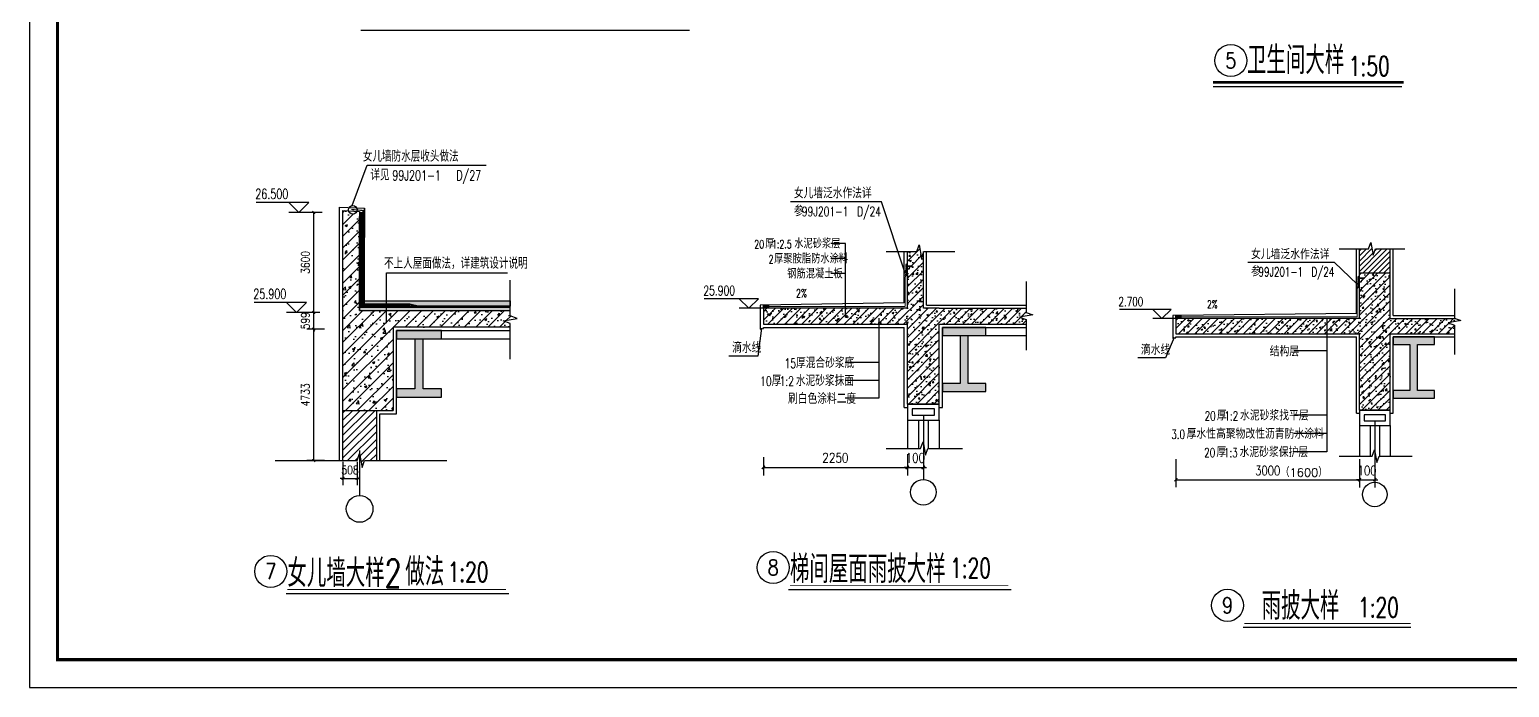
# Model space of a CAD drawing. Header units: millimetres. Extents: x 591771 to 1936534, y -622016 to 355666.
# Drawn here: x 691461 to 744677, y 99942 to 123620 of the extents above; entities that cross this region are included whole.
import ezdxf
from ezdxf.enums import TextEntityAlignment as Align

# ---------------------------------------------------------------- set-up
doc = ezdxf.new("R2010")
doc.units = ezdxf.units.MM
doc.header["$LTSCALE"] = 80
doc.linetypes.add('DASH', pattern=[0.35, 0.25, -0.1])
for name, color, linetype in [('\\M+5B4F3\\M+5D1F9\\M+5CCEE\\M+5B3E4', 9, 'Continuous'), ('\\M+5BDA8-\\M+5B3DF\\M+5B4E7', 3, 'Continuous'), ('\\M+5C1A2\\M+5C3E6\\M+5B4B0', 151, 'Continuous'), ('\\M+5C1A2\\M+5C3E6\\M+5CFDF\\M+5CCF51', 7, 'Continuous'), ('\\M+5CCEE\\M+5B3E4', 9, 'Continuous'), ('\\M+5CDBC\\M+5BFF2', 252, 'Continuous'), ('AXIS', 3, 'Continuous'), ('AXIS_TEXT', 7, 'Continuous'), ('COLUMN', 2, 'Continuous'), ('DIM_ELEV', 3, 'Continuous'), ('DIM_LEAD', 3, 'Continuous'), ('DIM_SYMB', 3, 'Continuous'), ('PUB_DIM', 3, 'Continuous'), ('PUB_TEXT', 7, 'Continuous'), ('SEE', 6, 'Continuous'), ('WALL', 31, 'Continuous'), ('WINDOW', 4, 'Continuous')]:
    doc.layers.add(name, color=color, linetype=linetype)
doc.styles.add('_HZTXT', font='txt.shx', dxfattribs={"width": 0.8, "bigfont": 'hztxt.shx'})
doc.styles.add('_TCH_DIM', font='SIMPLEX', dxfattribs={"bigfont": 'GBCBIG'})
doc.styles.add('COMPLEX', font='COMPLEX')
doc.styles.add('DIM_FONT', font='SIMPLEX.shx', dxfattribs={"width": 0.8})
doc.styles.add('HZTXT', font='txt', dxfattribs={"height": 60, "bigfont": 'HZTXT'})
doc.dimstyles.new('DIMN', dxfattribs={"dimtxt": 300, "dimasz": 100, "dimexe": 250, "dimexo": 300, "dimgap": 150, "dimtad": 1, "dimdec": 0, "dimzin": 0, "dimdsep": 46, "dimtxsty": 'DIM_FONT', "dimblk": 'ARCHTICK', "dimcen": 0.09, "dimclrt": 7, "dimazin": 2, "dimtfac": 1, "dimtdec": 0, "dimtix": 1, "dimtmove": 2, "dimatfit": 3, "dimldrblk": 'ARCHTICK', "dimfxl": 0, "dimtolj": 1, "dimtzin": 0, "dimarcsym": 0})
doc.dimstyles.new('DIMN20', dxfattribs={"dimscale": 0.2, "dimtxt": 300, "dimasz": 100, "dimexe": 250, "dimexo": 300, "dimgap": 150, "dimtad": 1, "dimdec": 0, "dimzin": 0, "dimdsep": 46, "dimtxsty": 'DIM_FONT', "dimblk": 'ARCHTICK', "dimcen": 0.09, "dimclrt": 7, "dimazin": 2, "dimtfac": 1, "dimtdec": 0, "dimtix": 1, "dimtmove": 2, "dimatfit": 3, "dimldrblk": 'ARCHTICK', "dimfxl": 0, "dimtolj": 1, "dimtzin": 0, "dimarcsym": 0})
doc.dimstyles.new('DIMN50', dxfattribs={"dimscale": 0.5, "dimtxt": 300, "dimasz": 100, "dimexe": 250, "dimexo": 300, "dimgap": 150, "dimtad": 1, "dimdec": 0, "dimzin": 0, "dimdsep": 46, "dimtxsty": 'DIM_FONT', "dimblk": 'ARCHTICK', "dimcen": 0.09, "dimclrt": 7, "dimazin": 2, "dimtfac": 1, "dimtdec": 0, "dimtix": 1, "dimtmove": 2, "dimatfit": 3, "dimldrblk": 'ARCHTICK', "dimfxl": 0, "dimtolj": 1, "dimtzin": 0, "dimarcsym": 0})
pattern_1 = [(45, (0, 0), (-26.5165, 26.5165), []), (50, (0, 0), (107.589, -9.4128), [11.25, -123.75]), (-5, (0, 0), (-20.8127, 112.829), [9, -99]), (100.4514, (8.97, -0.78), (86.7764, 103.416), [9.561, -105.1713]), (46.184, (0, 30), (160.086, -24.828), [16.875, -185.625]), (96.6356, (13.34, 27.93), (140.199, 146.118), [14.342, -157.757]), (-8.816, (0, 30), (140.199, 146.118), [13.5, -148.5]), (21, (15, 22.5), (89.536, -60.3928), [11.25, -123.75]), (-34, (15, 22.5), (36.4973, 108.7725), [9, -99]), (71.4514, (22.46, 17.47), (126.0334, 48.3796), [9.561, -105.1713]), (37.5, (0, 0), (1.824, 49.9341), [0, -97.8, 0, -100.5, 0, -99.375]), (7.5, (0, 0), (39.4604, 59.1618), [0, -57.3, 0, -95.55, 0, -37.875]), (-32.5, (-33.45, 0), (80.07337, -3.3832), [0, -37.5, 0, -117, 0, -155.25]), (-42.5, (-48.45, 0), (87.478, 15.0157), [0, -48.75, 0, -77.7, 0, -110.25])]
pattern_2 = [(45, (-3e-11, -1e-11), (-26.5165, 26.5165), []), (50, (-3e-11, -1e-11), (107.589, -9.4128), [11.25, -123.75]), (-5, (-3e-11, -1e-11), (-20.8127, 112.829), [9, -99]), (100.4514, (8.97, -0.78), (86.7764, 103.416), [9.561, -105.1713]), (46.184, (-3e-11, 30), (160.086, -24.828), [16.875, -185.625]), (96.6356, (13.34, 27.93), (140.199, 146.118), [14.342, -157.757]), (-8.816, (-3e-11, 30), (140.199, 146.118), [13.5, -148.5]), (21, (15, 22.5), (89.536, -60.3928), [11.25, -123.75]), (-34, (15, 22.5), (36.4973, 108.7725), [9, -99]), (71.4514, (22.46, 17.47), (126.0334, 48.3796), [9.561, -105.1713]), (37.5, (-3e-11, -1e-11), (1.824, 49.9341), [0, -97.8, 0, -100.5, 0, -99.375]), (7.5, (-3e-11, -1e-11), (39.4604, 59.1618), [0, -57.3, 0, -95.55, 0, -37.875]), (-32.5, (-33.45, -1e-11), (80.07337, -3.38323), [0, -37.5, 0, -117, 0, -155.25]), (-42.5, (-48.45, -1e-11), (87.478, 15.0157), [0, -48.75, 0, -77.7, 0, -110.25])]

# ---------------------------------------------------------------- blocks, each defined once
blk = doc.blocks.new('A$C4C590835')
blk.add_hatch(color=256).paths.add_polyline_path([(160, 350), (270, 350), (270, 400), (0, 400), (0, 350), (110, 350), (110, 50), (0, 50), (0, 0), (270, 0), (270, 50), (160, 50)])
at = {"layer": 'COLUMN'}
blk.add_lwpolyline([(0, 350), (0, 400), (270, 400), (270, 350), (160, 350), (160, 50), (270, 50), (270, 0), (0, 0), (0, 50), (110, 50), (110, 350), (0, 350)], close=True, dxfattribs=at)
blk = doc.blocks.new('_AXISO')
blk.add_circle((0, 0), 0.5)
at = {"layer": 'AXIS_TEXT', "style": 'COMPLEX'}
blk.add_attdef('A', text='', height=0.56, dxfattribs=at).set_placement((-0.25, -0.28), (0.25, -0.28), align=Align.FIT)
blk = doc.blocks.new('BSR')
at = {"layer": '\\M+5B4F3\\M+5D1F9\\M+5CCEE\\M+5B3E4'}
h = blk.add_hatch(dxfattribs=at)
h.set_pattern_fill('\\M+5B8D6\\M+5BDEE\\M+5BBEC\\M+5C4FD\\M+5CDC1', color=256, scale=50, style=0)
h.set_pattern_definition([(45, (-1524237.26, 1149598.14), (-88.3883476, 88.3883476), []), (50, (-1524237.26, 1149598.14), (358.63009, -31.376067), [37.5, -412.5]), (-5, (-1524237.26, 1149598.14), (-69.375667, 376.096067), [30, -330]), (100.4514, (-1524207.37, 1149595.53), (289.25469, 344.71977), [31.870095, -350.571056]), (46.1842, (-1524237.26, 1149698.14), (533.620524, -82.75951), [56.25, -618.75]), (96.6356, (-1524192.8, 1149691.25), (467.33135, 487.05894), [47.80514, -525.8565]), (-8.8158, (-1524237.26, 1149698.14), (467.33097, 487.0593), [45, -495]), (21, (-1524187.26, 1149673.14), (298.453526, -201.309445), [37.5, -412.5]), (-34, (-1524187.26, 1149673.14), (121.657666, 362.57502), [30, -330]), (71.4514, (-1524162.4, 1149656.37), (420.111314, 161.26525), [31.870095, -350.571056]), (37.5, (-1524237.26, 1149598.14), (6.0799277, 166.446927), [0, -326, 0, -335, 0, -331.25]), (7.5, (-1524237.26, 1149598.14), (131.534769, 197.205856), [0, -191, 0, -318.5, 0, -126.25]), (-32.5, (-1524348.76, 1149598.14), (266.911218, -11.277436), [0, -125, 0, -390, 0, -517.5]), (-42.5, (-1524398.76, 1149598.14), (291.593085, 50.052491), [0, -162.5, 0, -259, 0, -367.5])])
h.paths.add_polyline_path([(716989, 111176), (718742, 111176), (718742, 111234), (718637, 111272), (718847, 111309), (718742, 111346), (718742, 111426), (716489, 111426), (716489, 112914), (716449, 112916, -0.767965), (716322, 112922), (716239, 112926), (716239, 109926), (716989, 109926)])
h = blk.add_hatch(dxfattribs=at)
h.set_pattern_fill('AR-SAND', color=8, scale=15, style=0)
h.set_pattern_definition([(37.5, (-450266.59, 688334.74), (-1.2000235, 36.7059928), [0, -28.956, 0, -32.385, 0, -30.95625]), (7.5, (-450266.59, 688334.74), (33.7142462, 53.7618825), [0, -15.621, 0, -26.0985, 0, -10.00125]), (-32.5, (-450290.023, 688334.74), (59.3244278, 0.10778885), [0, -9.525, 0, -34.29, 0, -44.7675]), (-42.5, (-450290.023, 688334.74), (57.266734, 16.7196992), [0, -4.7625, 0, -22.479, 0, -25.7175])])
h.paths.add_polyline_path([(716562, 111524), (716562, 111574), (718742, 111574), (718742, 111494), (717366, 111494), (717239, 111524)])
h = blk.add_hatch(dxfattribs=at)
h.set_pattern_fill('AR-SAND', color=8, scale=15, style=0)
h.set_pattern_definition([(37.5, (-414477.843, 704313.765), (-1.2000235, 36.7059928), [0, -28.956, 0, -32.385, 0, -30.95625]), (7.5, (-414477.843, 704313.765), (33.7142462, 53.7618825), [0, -15.621, 0, -26.0985, 0, -10.00125]), (-32.5, (-414501.274, 704313.765), (59.3244278, 0.10778885), [0, -9.525, 0, -34.29, 0, -44.7675]), (-42.5, (-414501.274, 704313.765), (57.266734, 16.7196992), [0, -4.7625, 0, -22.479, 0, -25.7175])])
h.paths.add_polyline_path([(716489, 111476), (716489, 111426), (716739, 111426), (718742, 111426), (718742, 111476)])
h = blk.add_hatch(dxfattribs=at)
h.set_pattern_fill('ANSI31', color=8, scale=50, style=0)
h.set_pattern_definition([(45, (-406527.654, 723775.42), (-56.126601, 56.126601), [])])
h.paths.add_polyline_path([(716239, 109176), (716451, 109176), (716489, 109281), (716526, 109071), (716563, 109176), (716739, 109176), (716739, 109926), (716239, 109926)])
for p, q in [((716514, 112524), (716514, 112901)), ((716523, 112524), (716523, 112901)), ((716532, 112524), (716532, 112901)), ((716544, 112524), (716544, 112927)), ((716553, 112524), (716553, 112926)), ((716562, 112524), (716562, 112951)), ((716189, 109176), (716189, 112835)), ((716514, 111476), (716514, 112835)), ((716523, 111485), (716523, 112835)), ((716532, 111494), (716532, 112835)), ((716544, 111506), (716544, 112835)), ((716553, 111515), (716553, 112835)), ((716562, 111524), (716562, 112835)), ((716489, 111476), (718742, 111476)), ((716523, 111485), (718742, 111485)), ((716532, 111494), (718742, 111494)), ((716544, 111506), (717239, 111506)), ((716553, 111515), (717239, 111515)), ((716562, 111524), (717239, 111524)), ((716739, 111426), (718742, 111426)), ((717039, 111126), (718742, 111126)), ((717039, 111001), (718742, 111001)), ((716239, 109176), (716239, 109926))]:
    blk.add_line(p, q)
for points in [[(716189, 112524), (716189, 112979), (716562, 112962), (716562, 112524)], [(716789, 109176), (716789, 109876), (717039, 109876), (717039, 111126)]]:
    blk.add_lwpolyline(points)
at = {"linetype": 'DASH', "ltscale": 0.2, "const_width": 17.5}
for points in [[(716364, 112942), (716553, 112926), (716553, 112524)], [(716523, 112901), (716523, 112524)], [(716523, 112835), (716523, 111485), (717239, 111485)], [(716553, 112835), (716553, 111515), (717239, 111515), (717364, 111485), (718742, 111485)]]:
    blk.add_lwpolyline(points, dxfattribs=at)
at = {"linetype": 'Continuous', "ltscale": 0.2, "const_width": 17.5}
blk.add_lwpolyline([(716553, 112926), (716364, 112942)], dxfattribs=at)
at = {"const_width": 5}
blk.add_lwpolyline([(716562, 111574), (718742, 111574)], dxfattribs=at)
blk.add_lwpolyline([(716562, 111524), (716562, 111574), (718742, 111574), (718742, 111494), (717366, 111494), (717239, 111524), (716562, 111524)], close=True)
at = {"layer": 'AXIS'}
blk.add_line((716489, 109326), (716489, 108651), dxfattribs=at)
at = {"layer": 'DIM_ELEV'}
for p, q in [((715728, 113048), (714939, 113048)), ((715578, 112898), (715428, 113048)), ((715928, 112898), (715428, 112898)), ((715578, 112898), (715728, 113048)), ((715691, 111548), (714909, 111548)), ((715541, 111398), (715391, 111548)), ((715541, 111398), (715691, 111548)), ((715891, 111398), (715391, 111398))]:
    blk.add_line(p, q, dxfattribs=at)
at = {"layer": 'DIM_LEAD'}
for p, q in [((716375, 113001), (716601, 113606)), ((716601, 113606), (718384, 113606)), ((716892, 111239), (716892, 111994)), ((716892, 111994), (718704, 111994))]:
    blk.add_line(p, q, dxfattribs=at)
blk.add_circle((716387, 112936), 65.9, dxfattribs=at)
at = {"layer": 'DIM_SYMB'}
for points in [[(718742, 110697), (718742, 111234), (718637, 111272), (718847, 111309), (718742, 111346), (718742, 111883)], [(715221, 109176), (716451, 109176), (716489, 109281), (716526, 109071), (716563, 109176), (717793, 109176)]]:
    blk.add_lwpolyline(points, dxfattribs=at)
at = {"layer": 'WALL'}
for p, q in [((716239, 110676), (716239, 112835)), ((716489, 111426), (716489, 112835)), ((716739, 109926), (716739, 109176))]:
    blk.add_line(p, q, dxfattribs=at)
for points in [[(716239, 109176), (716239, 112926), (716489, 112914), (716489, 111426), (718742, 111426)], [(718742, 111176), (716989, 111176), (716989, 109926)], [(716239, 109926), (716989, 109926)]]:
    blk.add_lwpolyline(points, dxfattribs=at)
at = {"layer": 'AXIS', "xscale": 400.0000000000002, "yscale": 400.0000000000002, "zscale": 400.0000000000002}
blk.add_blockref('_AXISO', (716489, 108451), dxfattribs=at)
at = {"layer": 'COLUMN', "xscale": -2.500000000000002, "yscale": 2.500000000000002, "zscale": 2.500000000000002, "rotation": 2.001031340626014e-08}
blk.add_blockref('A$C4C590835', (717714, 110126), dxfattribs=at)
at = {"layer": 'PUB_TEXT', "style": '_TCH_DIM'}
for s, height, p in [('女儿墙防水层收头做法', 168.8, (716537, 113658)), ('详见', 168.8, (716650, 113378)), ('不上人屋面做法，详建筑设计说明', 168.79, (716854, 112053))]:
    blk.add_text(s, height=height, dxfattribs=at).set_placement(p)
at = {"layer": 'PUB_TEXT', "style": '_TCH_DIM', "width": 0.705882}
for s, p in [('99J201-1', (716977, 113378)), ('D/27', (717937, 113378)), ('26.500', (714924, 113101)), ('25.900', (714894, 111601))]:
    blk.add_text(s, height=148.8, dxfattribs=at).set_placement(p)
blk = doc.blocks.new('A$C52940DA4')
h = blk.add_hatch(color=256)
h.paths.add_polyline_path([(193, 757), (193, 752), (199, 747, 0.483259)])
h.paths.add_polyline_path([(195, 749), (193, 752), (193, 742, 0.214967), (198, 745)])
h.paths.add_polyline_path([(194, 751), (195, 749), (198, 746, 0.032731), (199, 747)])
h.paths.add_polyline_path([(195, 749), (198, 745, 0.023101), (198, 746)])
at = {"layer": '\\M+5CCEE\\M+5B3E4'}
blk.add_hatch(color=256, dxfattribs=at).paths.add_polyline_path([(214, 850), (200, 885), (200, 771), (237, 751), (219, 779)])
for p, q in [((174, 752), (232, 657)), ((174, 752), (225, 651)), ((175, 751), (216, 648)), ((181, 771), (278, 719)), ((278, 719), (267, 0))]:
    blk.add_line(p, q)
at = {"const_width": 50}
blk.add_lwpolyline([(193, 742, 0.873051), (193, 757, 0.873051)], format="xyb", dxfattribs=at)
for centre, radius, start, end in [((192, 750), 7.56, 277.7547, 442.2453), ((137, 632), 80.2, 0.6861, 11.3082), ((178, 637), 49.4, 359.6493, 376.7005), ((191, 642), 44.1, 355.0752, 379.8416)]:
    blk.add_arc(centre, radius, start, end)
at = {"layer": '\\M+5CCEE\\M+5B3E4'}
for p, q in [((200, 885), (214, 850)), ((214, 850), (219, 779)), ((219, 779), (264, 709))]:
    blk.add_line(p, q, dxfattribs=at)
at = {"layer": 'SEE'}
for points in [[(0, 936), (206, 941), (206, 932), (0, 936)], [(206, 984), (216, 984), (216, 888), (206, 888)]]:
    blk.add_lwpolyline(points, close=True, dxfattribs=at)
at = {"layer": 'WALL'}
blk.add_line((181, 1012), (181, 771), dxfattribs=at)
blk = doc.blocks.new('A$C7C3A5AA6')
at = {"layer": '\\M+5C1A2\\M+5C3E6\\M+5B4B0'}
blk.add_blockref('A$C52940DA4', (0, 0), dxfattribs=at)
blk = doc.blocks.new('_ArchTick')
at = {"color": 0, "linetype": 'ByBlock', "const_width": 0.4}
blk.add_lwpolyline([(-0.5, -0.5), (0.5, 0.5)], dxfattribs=at)
blk = doc.blocks.new('*D65')
at = {"layer": 'Defpoints', "color": 0, "lineweight": -3, "transparency": 16777216}
for p in [(1175.7, 378.2), (1275.7, 378.2), (1275.7, 234.7)]:
    blk.add_point(p, dxfattribs=at)
at = {"layer": 'PUB_DIM', "color": 0, "lineweight": -2, "transparency": 16777216}
for p, q in [((1175.7, 318.2), (1175.7, 184.7)), ((1275.7, 318.2), (1275.7, 184.7)), ((1175.7, 234.7), (1155.7, 234.7)), ((1175.7, 234.7), (1275.7, 234.7)), ((1275.7, 234.7), (1295.7, 234.7))]:
    blk.add_line(p, q, dxfattribs=at)
at = {"layer": 'PUB_DIM', "color": 0, "lineweight": -2, "transparency": 16777216, "xscale": 20, "yscale": 20, "zscale": 20}
blk.add_blockref('_ArchTick', (1175.7, 234.7), dxfattribs=at)
at = {"layer": 'PUB_DIM', "color": 0, "lineweight": -2, "transparency": 16777216, "xscale": 20, "yscale": 20, "zscale": 20, "rotation": 180}
blk.add_blockref('_ArchTick', (1275.7, 234.7), dxfattribs=at)
at = {"layer": 'PUB_DIM', "color": 7, "lineweight": -2, "transparency": 16777216, "insert": (1225.7, 294.7), "char_height": 60, "attachment_point": 5, "style": 'DIM_FONT'}
blk.add_mtext('\\A1;100', dxfattribs=at)
blk = doc.blocks.new('*D815')
at = {"layer": '\\M+5BDA8-\\M+5B3DF\\M+5B4E7', "color": 0, "lineweight": -2, "transparency": 16777216}
for p, q in [((729584, 108939), (729584, 108652)), ((729584, 108777), (731834, 108777)), ((731834, 108939), (731834, 108652))]:
    blk.add_line(p, q, dxfattribs=at)
at = {"layer": 'Defpoints', "color": 0, "transparency": 16777216}
for p in [(729584, 109089), (731834, 109089), (731834, 108777)]:
    blk.add_point(p, dxfattribs=at)
at = {"layer": '\\M+5BDA8-\\M+5B3DF\\M+5B4E7', "color": 0, "lineweight": -2, "transparency": 16777216, "xscale": 50, "yscale": 50, "zscale": 50, "rotation": 180}
blk.add_blockref('_ArchTick', (729584, 108777), dxfattribs=at)
at = {"layer": '\\M+5BDA8-\\M+5B3DF\\M+5B4E7', "color": 0, "lineweight": -2, "transparency": 16777216, "xscale": 50, "yscale": 50, "zscale": 50}
blk.add_blockref('_ArchTick', (731834, 108777), dxfattribs=at)
at = {"layer": '\\M+5BDA8-\\M+5B3DF\\M+5B4E7', "color": 7, "transparency": 16777216, "insert": (730709, 108927), "char_height": 150, "attachment_point": 5, "style": 'DIM_FONT'}
blk.add_mtext('\\A1;2250', dxfattribs=at)
blk = doc.blocks.new('*D69')
at = {"layer": 'Defpoints', "color": 0, "lineweight": -3, "transparency": 16777216}
for p in [(1575.7, 356.5), (1675.7, 356.5), (1675.7, 176.9)]:
    blk.add_point(p, dxfattribs=at)
at = {"layer": 'PUB_DIM', "color": 0, "lineweight": -2, "transparency": 16777216}
for p, q in [((1575.7, 296.5), (1575.7, 126.9)), ((1675.7, 296.5), (1675.7, 126.9)), ((1575.7, 176.9), (1555.7, 176.9)), ((1575.7, 176.9), (1675.7, 176.9)), ((1675.7, 176.9), (1695.7, 176.9))]:
    blk.add_line(p, q, dxfattribs=at)
at = {"layer": 'PUB_DIM', "color": 0, "lineweight": -2, "transparency": 16777216, "xscale": 20, "yscale": 20, "zscale": 20}
blk.add_blockref('_ArchTick', (1575.7, 176.9), dxfattribs=at)
at = {"layer": 'PUB_DIM', "color": 0, "lineweight": -2, "transparency": 16777216, "xscale": 20, "yscale": 20, "zscale": 20, "rotation": 180}
blk.add_blockref('_ArchTick', (1675.7, 176.9), dxfattribs=at)
at = {"layer": 'PUB_DIM', "color": 7, "lineweight": -2, "transparency": 16777216, "insert": (1625.7, 236.9), "char_height": 60, "attachment_point": 5, "style": 'DIM_FONT'}
blk.add_mtext('\\A1;100', dxfattribs=at)
blk = doc.blocks.new('*D816')
at = {"layer": '\\M+5BDA8-\\M+5B3DF\\M+5B4E7', "color": 0, "lineweight": -2, "transparency": 16777216}
for p, q in [((746330, 108043), (746330, 107581)), ((749330, 108043), (749330, 107581)), ((746330, 107706), (749330, 107706))]:
    blk.add_line(p, q, dxfattribs=at)
at = {"layer": 'Defpoints', "color": 0, "transparency": 16777216}
for p in [(746330, 108193), (749330, 108193), (749330, 107706)]:
    blk.add_point(p, dxfattribs=at)
at = {"layer": '\\M+5BDA8-\\M+5B3DF\\M+5B4E7', "color": 0, "lineweight": -2, "transparency": 16777216, "xscale": 50, "yscale": 50, "zscale": 50, "rotation": 180}
blk.add_blockref('_ArchTick', (746330, 107706), dxfattribs=at)
at = {"layer": '\\M+5BDA8-\\M+5B3DF\\M+5B4E7', "color": 0, "lineweight": -2, "transparency": 16777216, "xscale": 50, "yscale": 50, "zscale": 50}
blk.add_blockref('_ArchTick', (749330, 107706), dxfattribs=at)
at = {"layer": '\\M+5BDA8-\\M+5B3DF\\M+5B4E7', "color": 7, "transparency": 16777216, "insert": (747830, 107856), "char_height": 150, "attachment_point": 5, "style": 'DIM_FONT'}
blk.add_mtext('\\A1;3000', dxfattribs=at)
blk = doc.blocks.new('*D190')
at = {"layer": '\\M+5BDA8-\\M+5B3DF\\M+5B4E7', "color": 0, "lineweight": -2, "transparency": 16777216}
for p, q in [((701672, 113440), (701429, 113440)), ((701679, 113440), (701679, 113540)), ((701679, 112840), (701679, 113440)), ((701672, 112840), (701429, 112840)), ((701679, 112840), (701679, 112740))]:
    blk.add_line(p, q, dxfattribs=at)
at = {"layer": 'Defpoints', "color": 0, "transparency": 16777216}
for p in [(701679, 113440), (701972, 113440), (701972, 112840)]:
    blk.add_point(p, dxfattribs=at)
at = {"layer": '\\M+5BDA8-\\M+5B3DF\\M+5B4E7', "color": 0, "lineweight": -2, "transparency": 16777216, "xscale": 100, "yscale": 100, "zscale": 100}
for p, rotation in [((701679, 113440), 270), ((701679, 112840), 90)]:
    blk.add_blockref('_ArchTick', p, dxfattribs=dict(at, rotation=rotation))
at = {"layer": '\\M+5BDA8-\\M+5B3DF\\M+5B4E7', "color": 7, "transparency": 16777216, "insert": (701379, 113140), "char_height": 300, "attachment_point": 5, "rotation": 90, "style": 'DIM_FONT'}
blk.add_mtext('\\A1;599', dxfattribs=at)
blk = doc.blocks.new('*D191')
at = {"layer": '\\M+5BDA8-\\M+5B3DF\\M+5B4E7', "color": 0, "lineweight": -2, "transparency": 16777216}
for p, q in [((701672, 117040), (701429, 117040)), ((701679, 113440), (701679, 117040)), ((701672, 113440), (701429, 113440))]:
    blk.add_line(p, q, dxfattribs=at)
at = {"layer": 'Defpoints', "color": 0, "transparency": 16777216}
for p in [(701679, 117040), (701972, 117040), (701972, 113440)]:
    blk.add_point(p, dxfattribs=at)
at = {"layer": '\\M+5BDA8-\\M+5B3DF\\M+5B4E7', "color": 0, "lineweight": -2, "transparency": 16777216, "xscale": 100, "yscale": 100, "zscale": 100}
for p, rotation in [((701679, 117040), 90), ((701679, 113440), 270)]:
    blk.add_blockref('_ArchTick', p, dxfattribs=dict(at, rotation=rotation))
at = {"layer": '\\M+5BDA8-\\M+5B3DF\\M+5B4E7', "color": 7, "transparency": 16777216, "insert": (701379, 115240), "char_height": 300, "attachment_point": 5, "rotation": 90, "style": 'DIM_FONT'}
blk.add_mtext('\\A1;3600', dxfattribs=at)
blk = doc.blocks.new('*D221')
at = {"layer": '\\M+5BDA8-\\M+5B3DF\\M+5B4E7', "color": 0, "lineweight": -2, "transparency": 16777216}
for p, q in [((702731, 108056), (702731, 107216)), ((703239, 108056), (703239, 107216)), ((702731, 107466), (702631, 107466)), ((702731, 107466), (703239, 107466)), ((703239, 107466), (703339, 107466))]:
    blk.add_line(p, q, dxfattribs=at)
at = {"layer": 'Defpoints', "color": 0, "transparency": 16777216}
for p in [(702731, 108356), (703239, 108356), (703239, 107466)]:
    blk.add_point(p, dxfattribs=at)
at = {"layer": '\\M+5BDA8-\\M+5B3DF\\M+5B4E7', "color": 0, "lineweight": -2, "transparency": 16777216, "xscale": 100, "yscale": 100, "zscale": 100}
blk.add_blockref('_ArchTick', (702731, 107466), dxfattribs=at)
at = {"layer": '\\M+5BDA8-\\M+5B3DF\\M+5B4E7', "color": 0, "lineweight": -2, "transparency": 16777216, "xscale": 100, "yscale": 100, "zscale": 100, "rotation": 180}
blk.add_blockref('_ArchTick', (703239, 107466), dxfattribs=at)
at = {"layer": '\\M+5BDA8-\\M+5B3DF\\M+5B4E7', "color": 7, "transparency": 16777216, "insert": (702985, 107766), "char_height": 300, "attachment_point": 5, "style": 'DIM_FONT'}
blk.add_mtext('\\A1;508', dxfattribs=at)
blk = doc.blocks.new('*D222')
at = {"layer": '\\M+5BDA8-\\M+5B3DF\\M+5B4E7', "color": 0, "lineweight": -2, "transparency": 16777216}
for p, q in [((702071, 112840), (701429, 112840)), ((701679, 108107), (701679, 112840)), ((702071, 108107), (701429, 108107))]:
    blk.add_line(p, q, dxfattribs=at)
at = {"layer": 'Defpoints', "color": 0, "transparency": 16777216}
for p in [(701679, 112840), (702371, 112840), (702371, 108107)]:
    blk.add_point(p, dxfattribs=at)
at = {"layer": '\\M+5BDA8-\\M+5B3DF\\M+5B4E7', "color": 0, "lineweight": -2, "transparency": 16777216, "xscale": 100, "yscale": 100, "zscale": 100}
for p, rotation in [((701679, 112840), 90), ((701679, 108107), 270)]:
    blk.add_blockref('_ArchTick', p, dxfattribs=dict(at, rotation=rotation))
at = {"layer": '\\M+5BDA8-\\M+5B3DF\\M+5B4E7', "color": 7, "transparency": 16777216, "insert": (701379, 110474), "char_height": 300, "attachment_point": 5, "rotation": 90, "style": 'DIM_FONT'}
blk.add_mtext('\\A1;4733', dxfattribs=at)
blk = doc.blocks.new('A$C7DAA706C')
h = blk.add_hatch()
h.set_pattern_fill('ANSI37', color=256, scale=20, style=0)
h.set_pattern_definition([(135, (7829.7825, -8968.0232), (1.76776695, 1.76776695), []), (45, (7829.7825, -8968.0232), (1.76776695, -1.76776695), [])])
h.paths.add_polyline_path([(275.7, 1235.2), (307.1, 1235.2), (307.1, 1248.9), (275.7, 1248.9)])
at = {"layer": '\\M+5B4F3\\M+5D1F9\\M+5CCEE\\M+5B3E4'}
h = blk.add_hatch(dxfattribs=at)
h.set_pattern_fill('\\M+5B8D6\\M+5BDEE\\M+5BBEC\\M+5C4FD\\M+5CDC1', color=256, scale=15, style=0)
h.set_pattern_definition(pattern_1)
h.paths.add_polyline_path([(1275.7, 1231.4), (1275.7, 1575.9), (1264.8, 1545.4), (1250, 1629.4), (1234.7, 1587.4), (1175.7, 1587.4), (1175.7, 1496.4), (1208.6, 1495.6), (1175.7, 1494.9), (1175.7, 1231.4), (275.7, 1231.4), (275.7, 1131.4), (1175.7, 1131.4), (1175.7, 631.4), (1375.7, 631.4), (1375.7, 1231.4)])
h = blk.add_hatch(dxfattribs=at)
h.set_pattern_fill('\\M+5B8D6\\M+5BDEE\\M+5BBEC\\M+5C4FD\\M+5CDC1', color=256, scale=15, style=0)
h.set_pattern_definition(pattern_1)
h.paths.add_polyline_path([(1918.9, 1131.4), (1918.9, 1161), (1876.9, 1175.9), (1960.9, 1190.7), (1918.9, 1206), (1918.9, 1231.4), (1375.7, 1231.4), (1375.7, 1131.4)])
for p, q in [((1155.7, 1265.4), (1155.7, 1587.4)), ((1295.7, 1251.4), (1295.7, 1587.4)), ((1155.7, 1265.4), (255.7, 1251.4)), ((255.7, 1251.4), (255.7, 1111.4)), ((1295.7, 1251.4), (1918.9, 1251.4)), ((275.7, 1111.4), (1155.7, 1111.4)), ((1155.7, 611.4), (1155.7, 1111.4)), ((1395.7, 611.4), (1395.7, 1111.4)), ((1395.7, 1111.4), (1918.9, 1111.4)), ((1395.7, 1061.4), (1918.9, 1061.4)), ((1155.7, 611.4), (1175.7, 611.4)), ((1375.7, 611.4), (1395.7, 611.4))]:
    blk.add_line(p, q)
at = {"const_width": 6}
for points in [[(1161.2, 1242.1), (1161.2, 1426), (1178.4, 1451.2)], [(1161.2, 1242.1), (302.5, 1242.1)]]:
    blk.add_lwpolyline(points, dxfattribs=at)
blk.add_lwpolyline([(307.1, 1235.2), (275.7, 1235.2), (275.7, 1248.9), (307.1, 1248.9)], close=True)
blk.add_lwpolyline([(255.7, 1111.4), (255.7, 1101.3), (275.7, 1105.1), (275.7, 1111.4)])
at = {"layer": 'AXIS'}
blk.add_line((1275.7, 560), (1275.7, 160), dxfattribs=at)
at = {"layer": 'DIM_ELEV'}
for p, q in [((244.3, 1291.4), (-94, 1291.4)), ((184.3, 1231.4), (124.3, 1291.4)), ((317, 1231.4), (124.3, 1231.4)), ((184.3, 1231.4), (244.3, 1291.4))]:
    blk.add_line(p, q, dxfattribs=at)
at = {"layer": 'DIM_SYMB'}
for p, q in [((1013.4, 1898.7), (445.3, 1898.7)), ((1160.3, 1457.1), (1013.4, 1898.7)), ((789, 1636.7), (696.2, 1636.7)), ((789, 1448.3), (789, 1636.7)), ((789, 1542.5), (696.2, 1542.5)), ((789, 1448.3), (696.2, 1448.3)), ((789, 1176.9), (789, 1448.3)), ((997, 1170.6), (997, 892.1)), ((264.3, 1106.9), (241.4, 931.3)), ((241.4, 931.3), (59.1, 931.3)), ((997, 892.1), (786.7, 892.1)), ((997, 892.1), (997, 668.2)), ((997, 780.1), (786.7, 780.1)), ((997, 668.2), (786.7, 668.2))]:
    blk.add_line(p, q, dxfattribs=at)
for points in [[(1042.2, 1587.4), (1234.7, 1587.4), (1250, 1629.4), (1264.8, 1545.4), (1279.7, 1587.4), (1472.3, 1587.4)], [(1918.9, 1398.6), (1918.9, 1206), (1960.9, 1190.7), (1876.9, 1175.9), (1918.9, 1161), (1918.9, 968.4)], [(1042.2, 353.1), (1258.6, 353.1), (1273.9, 395.1), (1288.7, 311.1), (1303.6, 353.1), (1520, 353.1)]]:
    blk.add_lwpolyline(points, dxfattribs=at)
blk.add_lwpolyline([(627.8, 1283.9, 0, 0, 0), (458.2, 1280.5, 16, 0, 0), (398.2, 1279.4, 0, 0, 0)], format="xyseb", dxfattribs=at)
at = {"layer": 'WALL'}
for p, q in [((1175.7, 1231.4), (1175.7, 1587.4)), ((1275.7, 1231.4), (1275.7, 1587.4)), ((275.7, 1231.4), (275.7, 1131.4)), ((1175.7, 1231.4), (275.7, 1231.4)), ((1375.7, 1231.4), (1275.7, 1231.4)), ((1375.7, 1231.4), (1918.9, 1231.4)), ((275.7, 1131.4), (1175.7, 1131.4)), ((1175.7, 631.4), (1175.7, 1131.4)), ((1375.7, 631.4), (1375.7, 1131.4)), ((1375.7, 1131.4), (1918.9, 1131.4)), ((1175.7, 631.4), (1375.7, 631.4))]:
    blk.add_line(p, q, dxfattribs=at)
at = {"layer": 'WINDOW'}
for p, q in [((1175.7, 531.4), (1175.7, 353.1)), ((1245.7, 531.4), (1245.7, 353.1)), ((1305.7, 531.4), (1305.7, 353.1)), ((1375.7, 531.4), (1375.7, 353.1))]:
    blk.add_line(p, q, dxfattribs=at)
for points in [[(1375.7, 631.4), (1175.7, 631.4), (1175.7, 531.4), (1375.7, 531.4)], [(1345.7, 601.4), (1205.7, 601.4), (1205.7, 561.4), (1345.7, 561.4)]]:
    blk.add_lwpolyline(points, close=True, dxfattribs=at)
at = {"xscale": -0.1999999999534339, "yscale": 0.1999999999534339, "zscale": 0.2}
blk.add_blockref('A$C7C3A5AA6', (1208.6, 1308.4), dxfattribs=at)
at = {"layer": 'AXIS', "xscale": 160, "yscale": 160, "zscale": 160}
blk.add_blockref('_AXISO', (1275.7, 80), dxfattribs=at)
at = {"layer": 'COLUMN', "xscale": -1, "rotation": 2.001031340626014e-08}
blk.add_blockref('A$C4C590835', (1665.7, 711.4), dxfattribs=at)
at = {"layer": 'PUB_TEXT', "style": '_TCH_DIM'}
for s, height, p in [('女儿墙泛水作法详', 67.52, (466.3, 1919.7)), ('参', 67.5, (466.3, 1807.7)), ('厚', 57.9, (287.1, 1606.7)), ('水泥砂浆层', 57.87, (468.1, 1606.7)), ('厚聚胺脂防水涂料', 57.87, (342.3, 1512.5)), ('钢筋混凝土板', 57.87, (424.6, 1418.3)), ('滴水线', 67.52, (80.1, 952.3)), ('厚混合砂浆底', 67.52, (479.7, 857.1)), ('厚', 67.5, (327.1, 745.1)), ('水泥砂浆抹面', 67.52, (478.2, 745.1)), ('刷白色涂料二度', 67.52, (429.8, 633.2))]:
    blk.add_text(s, height=height, dxfattribs=at).set_placement(p)
at = {"layer": 'PUB_TEXT', "style": '_TCH_DIM', "width": 0.705882}
for s, height, p in [('99J201-1', 59.5, (515.5, 1807.7)), ('D/24', 59.5, (861.5, 1807.7)), ('20', 51, (218.5, 1606.7)), ('1:2.5', 51, (329.2, 1606.7)), ('2', 51, (308, 1512.5)), ('25.900', 59.5, (-100, 1312.4)), ('15', 59.5, (407.7, 857.1)), ('10', 59.5, (255.1, 745.1)), ('1:2', 59.5, (376.2, 745.1))]:
    blk.add_text(s, height=height, dxfattribs=at).set_placement(p)
blk.add_text('2%', height=51, rotation=1.12243, dxfattribs=at).set_placement((480.1, 1299))
at = {"layer": 'PUB_DIM'}
dim = blk.add_aligned_dim(p1=(1175.7, 378.2), p2=(1275.7, 378.2), distance=-143.5, dimstyle='DIMN20', dxfattribs=at)
dim.commit()
dim.dimension.update_dxf_attribs({"geometry": '*D65', "text_midpoint": (1225.7, 294.7)})
blk = doc.blocks.new('Q1')
at = {"xscale": 2.5, "yscale": 2.5, "zscale": 2.5}
blk.add_blockref('A$C7DAA706C', (728894.6, 108188.6), dxfattribs=at)
at = {"layer": '\\M+5BDA8-\\M+5B3DF\\M+5B4E7'}
dim = blk.add_aligned_dim(p1=(729583.8, 109089.5), p2=(731833.8, 109089.5), distance=-312.6, dimstyle='DIMN50', dxfattribs=at)
dim.commit()
dim.dimension.update_dxf_attribs({"geometry": '*D815', "text_midpoint": (730708.8, 108926.9)})
blk = doc.blocks.new('A$C68CA76BA')
h = blk.add_hatch()
h.set_pattern_fill('ANSI37', color=256, scale=20, style=0)
h.set_pattern_definition([(135, (7929.7847, -8968.0236), (1.76776695, 1.76776695), []), (45, (7929.7847, -8968.0236), (1.76776695, -1.76776695), [])])
h.paths.add_polyline_path([(375.7, 1235.2), (407.1, 1235.2), (407.1, 1248.9), (375.7, 1248.9)])
at = {"layer": '\\M+5B4F3\\M+5D1F9\\M+5CCEE\\M+5B3E4'}
h = blk.add_hatch(dxfattribs=at)
h.set_pattern_fill('ANSI31', color=256, scale=15, style=0)
h.set_pattern_definition([(45, (-3e-11, -1e-11), (-16.83798, 16.83798), [])])
h.paths.add_polyline_path([(1664.8, 1645.4), (1650, 1729.4), (1634.7, 1687.4), (1575.7, 1687.4), (1575.7, 1531.4), (1775.7, 1531.4), (1775.7, 1687.4), (1679.7, 1687.4)])
h = blk.add_hatch(dxfattribs=at)
h.set_pattern_fill('\\M+5B8D6\\M+5BDEE\\M+5BBEC\\M+5C4FD\\M+5CDC1', color=256, scale=15, style=0)
h.set_pattern_definition(pattern_2)
h.paths.add_polyline_path([(1775.7, 1531.4), (1575.7, 1531.4), (1575.7, 1496.4), (1608.6, 1495.6), (1575.7, 1494.9), (1575.7, 1231.4), (375.7, 1231.4), (375.7, 1131.4), (1575.7, 1131.4), (1575.7, 631.4), (1775.7, 631.4)])
h = blk.add_hatch(dxfattribs=at)
h.set_pattern_fill('\\M+5B8D6\\M+5BDEE\\M+5BBEC\\M+5C4FD\\M+5CDC1', color=256, scale=15, style=0)
h.set_pattern_definition(pattern_2)
h.paths.add_polyline_path([(1775.7, 1231.4), (1775.7, 1131.4), (2197.4, 1131.4), (2197.4, 1188.2), (2155.4, 1203.1), (2239.4, 1217.9), (2202.3, 1231.4)])
for p, q in [((1555.7, 1265.4), (1555.7, 1687.4)), ((1795.7, 1251.4), (1795.7, 1687.4)), ((1555.7, 1265.4), (355.7, 1251.4)), ((355.7, 1251.4), (355.7, 1111.4)), ((1795.7, 1251.4), (2197.4, 1251.4)), ((375.7, 1111.4), (1555.7, 1111.4)), ((1555.7, 611.4), (1555.7, 1111.4)), ((1795.7, 611.4), (1795.7, 1111.4)), ((1795.7, 1111.4), (2197.4, 1111.4)), ((1555.7, 611.4), (1575.7, 611.4)), ((1775.7, 611.4), (1795.7, 611.4))]:
    blk.add_line(p, q)
at = {"const_width": 6}
for points in [[(1561.2, 1242.1), (1561.2, 1426), (1578.4, 1451.2)], [(1561.2, 1242.1), (402.5, 1242.1)]]:
    blk.add_lwpolyline(points, dxfattribs=at)
blk.add_lwpolyline([(407.1, 1235.2), (375.7, 1235.2), (375.7, 1248.9), (407.1, 1248.9)], close=True)
blk.add_lwpolyline([(355.7, 1111.4), (355.7, 1101.3), (375.7, 1105.1), (375.7, 1111.4)])
at = {"layer": 'AXIS'}
blk.add_line((1675.7, 560), (1675.7, 160), dxfattribs=at)
at = {"layer": 'DIM_ELEV'}
for p, q in [((344.3, 1291.4), (6, 1291.4)), ((284.3, 1231.4), (224.3, 1291.4)), ((284.3, 1231.4), (344.3, 1291.4)), ((417, 1231.4), (224.3, 1231.4))]:
    blk.add_line(p, q, dxfattribs=at)
at = {"layer": 'DIM_SYMB'}
for p, q in [((1413.4, 1598.7), (845.3, 1598.7)), ((1560.3, 1457.1), (1413.4, 1598.7)), ((1362.8, 1236.2), (1362.8, 1019.6)), ((364.3, 1106.9), (307.7, 973.7)), ((307.7, 973.7), (125.4, 973.7)), ((1362.8, 1019.6), (1148, 1019.6)), ((1362.8, 1019.6), (1362.8, 1019.6)), ((1362.8, 1019.6), (1362.8, 599.6)), ((1362.8, 599.6), (1151.8, 599.6)), ((1362.8, 599.6), (1362.8, 599.6)), ((1362.8, 599.6), (1362.8, 479.6)), ((1362.8, 479.6), (1145.7, 479.6)), ((1362.8, 479.6), (1362.8, 479.6)), ((1362.8, 479.6), (1362.8, 359.6)), ((1362.8, 359.6), (1148.8, 359.6)), ((1362.8, 359.6), (1362.8, 359.6))]:
    blk.add_line(p, q, dxfattribs=at)
for points in [[(1442.2, 1687.4), (1634.7, 1687.4), (1650, 1729.4), (1664.8, 1645.4), (1679.7, 1687.4), (1872.3, 1687.4)], [(2197.4, 1425.8), (2197.4, 1233.2), (2239.4, 1217.9), (2155.4, 1203.1), (2197.4, 1188.2), (2197.4, 995.7)], [(1442.2, 331.4), (1658.6, 331.4), (1673.9, 373.4), (1688.7, 289.4), (1703.6, 331.4), (1920, 331.4)]]:
    blk.add_lwpolyline(points, dxfattribs=at)
blk.add_lwpolyline([(727.8, 1283.9, 0, 0, 0), (558.2, 1280.5, 16, 0, 0), (498.2, 1279.4, 0, 0, 0)], format="xyseb", dxfattribs=at)
at = {"layer": 'WALL'}
for p, q in [((1575.7, 1231.4), (1575.7, 1687.4)), ((1775.7, 1231.4), (1775.7, 1687.4)), ((1575.7, 1531.4), (1775.7, 1531.4)), ((1575.7, 1231.4), (375.7, 1231.4)), ((375.7, 1231.4), (375.7, 1131.4)), ((1775.7, 1231.4), (2202.3, 1231.4)), ((375.7, 1131.4), (1575.7, 1131.4)), ((1575.7, 631.4), (1575.7, 1131.4)), ((1775.7, 631.4), (1775.7, 1131.4)), ((1775.7, 1131.4), (2197.4, 1131.4)), ((1575.7, 631.4), (1775.7, 631.4))]:
    blk.add_line(p, q, dxfattribs=at)
at = {"layer": 'WINDOW'}
for p, q in [((1575.7, 531.4), (1575.7, 331.4)), ((1645.7, 531.4), (1645.7, 331.4)), ((1705.7, 531.4), (1705.7, 331.4)), ((1775.7, 531.4), (1775.7, 331.4))]:
    blk.add_line(p, q, dxfattribs=at)
for points in [[(1775.7, 631.4), (1575.7, 631.4), (1575.7, 531.4), (1775.7, 531.4)], [(1745.7, 601.4), (1605.7, 601.4), (1605.7, 561.4), (1745.7, 561.4)]]:
    blk.add_lwpolyline(points, close=True, dxfattribs=at)
at = {"xscale": -0.1999999999534339, "yscale": 0.1999999999534339, "zscale": 0.2}
blk.add_blockref('A$C7C3A5AA6', (1608.6, 1308.4), dxfattribs=at)
at = {"layer": 'AXIS', "xscale": 160, "yscale": 160, "zscale": 160}
blk.add_blockref('_AXISO', (1675.7, 80), dxfattribs=at)
at = {"layer": 'COLUMN', "xscale": -1, "rotation": 2.001031340626014e-08}
blk.add_blockref('A$C4C590835', (2065.7, 711.4), dxfattribs=at)
at = {"layer": 'PUB_TEXT'}
for s, height, style, p in [('女儿墙泛水作法详', 67.52, '_TCH_DIM', (866.3, 1619.7)), ('参', 67.5, '_TCH_DIM', (866.3, 1507.7)), ('滴水线', 67.52, '_TCH_DIM', (146.4, 994.7)), ('结构层', 67.52, '_TCH_DIM', (988.8, 984.6)), ('厚', 67.5, '_TCH_DIM', (643.3, 564.6)), ('水泥砂浆找平层', 67.52, '_TCH_DIM', (794.5, 564.6)), ('厚水性高聚物改性沥青防水涂料', 67.518, '_TCH_DIM', (445.1, 444.6)), ('厚', 67.5, '_TCH_DIM', (640.3, 324.6)), ('水泥砂浆保护层', 67.52, '_TCH_DIM', (791.4, 324.6)), ('（1600）', 54.55, 'HZTXT', (1056.2, 196.8))]:
    blk.add_text(s, height=height, dxfattribs=dict(at, style=style)).set_placement(p)
at = {"layer": 'PUB_TEXT', "style": '_TCH_DIM', "width": 0.705882}
for s, p in [('99J201-1', (915.5, 1507.7)), ('D/24', (1261.5, 1507.7)), ('2.700', (0, 1312.4)), ('20', (563.3, 564.6)), ('1:2', (692.5, 564.6)), ('3.0', (345.1, 444.6)), ('20', (560.3, 324.6)), ('1:3', (689.4, 324.6))]:
    blk.add_text(s, height=59.5, dxfattribs=at).set_placement(p)
blk.add_text('2%', height=51, rotation=1.12243, dxfattribs=at).set_placement((580.1, 1299))
at = {"layer": 'PUB_DIM'}
dim = blk.add_aligned_dim(p1=(1575.7, 356.5), p2=(1675.7, 356.5), distance=-179.5, dimstyle='DIMN20', dxfattribs=at)
dim.commit()
dim.dimension.update_dxf_attribs({"geometry": '*D69', "text_midpoint": (1625.7, 236.9)})
blk = doc.blocks.new('YP')
at = {"xscale": 2.5, "yscale": 2.5, "zscale": 2.5}
blk.add_blockref('A$C68CA76BA', (745390.8, 107263.3), dxfattribs=at)
at = {"layer": '\\M+5BDA8-\\M+5B3DF\\M+5B4E7'}
dim = blk.add_aligned_dim(p1=(746329.9, 108193.3), p2=(749329.9, 108193.3), distance=-487.6, dimstyle='DIMN50', dxfattribs=at)
dim.commit()
dim.dimension.update_dxf_attribs({"geometry": '*D816', "text_midpoint": (747829.9, 107855.6)})

msp = doc.modelspace()

# ---------------------------------------------------------------- linework, layer by layer
at = {"layer": '\\M+5CDBC\\M+5BFF2', "color": 2}
msp.add_lwpolyline([(691461.3, 99941.7), (775561.3, 99941.7), (775561.3, 159341.7), (691461.3, 159341.7)], close=True, dxfattribs=at)
at = {"layer": '\\M+5CDBC\\M+5BFF2', "color": 2, "const_width": 112.5}
msp.add_lwpolyline([(692461.4, 100941.7), (774561.3, 100941.7), (774561.3, 158341.7), (692461.4, 158341.7)], close=True, dxfattribs=at)
at = {"layer": 'AXIS'}
for p, q in [((703367.9, 123599.7), (715188.7, 123599.7)), ((734028.8, 121572.7, 0), (740813.5, 121572.7, 0))]:
    msp.add_line(p, q, dxfattribs=at)
at = {"layer": 'AXIS', "const_width": 100, "elevation": 0}
msp.add_lwpolyline([(734021.7, 121722.7), (740879.4, 121722.7)], dxfattribs=at)
at = {"layer": 'DIM_SYMB'}
for p, q in [((700688.4, 103326.2), (708689.9, 103326.2)), ((718758.2, 103468.6), (726759.6, 103468.6)), ((735097.6, 102105.1), (741133.3, 102105.1))]:
    msp.add_line(p, q, dxfattribs=at)
at = {"layer": 'DIM_SYMB', "const_width": 35}
for points in [[(700732.6, 103462), (708590.9, 103462)], [(718802.3, 103604.3), (726660.6, 103604.3)], [(735141.7, 102240.8), (741122.2, 102240.8)]]:
    msp.add_lwpolyline(points, dxfattribs=at)
at = {"layer": 'DIM_SYMB'}
for centre in [(734658.8, 122504.9, 0), (718202, 104260), (700132.2, 104117.7), (734541.3, 102896.6)]:
    msp.add_circle(centre, 576, dxfattribs=at)

# ---------------------------------------------------------------- block references
at = {"layer": '\\M+5C1A2\\M+5C3E6\\M+5CFDF\\M+5CCF51'}
for name, p, xscale, yscale, zscale in [('BSR', (-1016243, -153916.2), 2.4, 2.4, 2.4), ('Q1', (-960191.4, -142326.2), 2.3, 2.3, 2.3), ('YP', (-909240.2, -129534.3), 2.2, 2.2, 2.2)]:
    msp.add_blockref(name, p, dxfattribs=dict(at, xscale=xscale, yscale=yscale, zscale=zscale))

# ---------------------------------------------------------------- texts
at = {"layer": 'AXIS_TEXT', "style": '_HZTXT'}
for s, width, p, p2 in [('5', 1.097143, (734454.7, 122226, 0), (734862.8, 122226, 0)), ('7', 1.097143, (699928.2, 103838.7), (700336.2, 103838.7)), ('8', 1.097143, (717997.9, 103981.1), (718406, 103981.1)), ('9', 1.181538, (734337.3, 102617.6), (734745.4, 102617.6))]:
    msp.add_text(s, height=557.9, dxfattribs=dict(at, width=width)).set_placement(p, p2, align=Align.FIT)
at = {"layer": 'PUB_TEXT', "lineweight": 25, "style": '_HZTXT', "width": 0.7}
for s, height, p in [('卫生间大样', 1000, (735238.9, 122015.6, 0)), ('1:50', 700, (738902.2, 121954.5, 0)), ('女儿墙大样2', 1000, (700732.6, 103554.3)), ('做法', 1000, (704972.1, 103602.5)), ('1:20', 700, (706493.1, 103747.5)), ('梯间屋面雨披大样', 1000, (718802.3, 103696.7)), ('1:20', 700, (724562.8, 103889.9)), ('雨披大样', 1000, (735765.5, 102376.6)), ('1:20', 700, (739232, 102473.1))]:
    msp.add_text(s, height=height, dxfattribs=at).set_placement(p)

# ---------------------------------------------------------------- dimensions: what is measured, and where the dimension line sits
at = {"layer": '\\M+5BDA8-\\M+5B3DF\\M+5B4E7'}
for p1, p2, distance, picture, middle in [((701971.8, 113439.7), (701971.8, 117039.7), 292.5, '*D191', (701379.3, 115239.7)), ((701971.8, 112840.5), (701971.8, 113439.7), 292.5, '*D190', (701379.3, 113140.1)), ((702370.9, 108107.4), (702370.9, 112840.5), 691.5, '*D222', (701379.3, 110473.9)), ((702731.5, 108355.7), (703239.1, 108355.7), -889.2, '*D221', (702985.3, 107766.4))]:
    dim = msp.add_aligned_dim(p1=p1, p2=p2, distance=distance, dimstyle='DIMN', dxfattribs=at)
    dim.commit()
    dim.dimension.update_dxf_attribs({"geometry": picture, "text_midpoint": middle})

doc.saveas('drawing.dxf')
